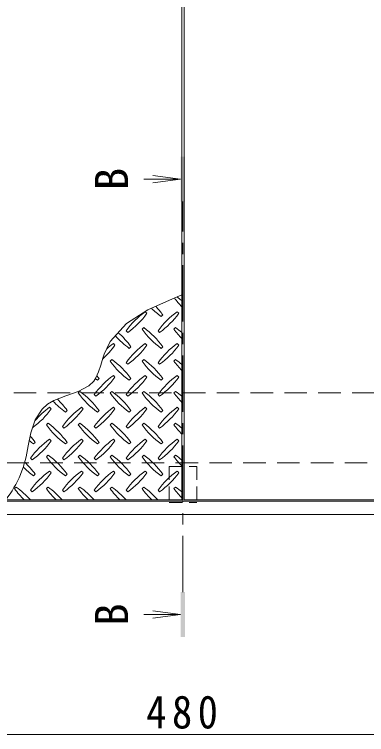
# Model space of a CAD drawing. Units: millimetres at full size, sheet at 1:10; details may follow other scales. Extents: x -2620 to 2742, y -1962 to 1669.
# Drawn here: x -1520 to -1208, y -118 to 521 of the extents above; entities that cross this region are included whole.
import ezdxf
from ezdxf.enums import TextEntityAlignment as Align

# ---------------------------------------------------------------- set-up
doc = ezdxf.new("R2010")
doc.units = ezdxf.units.MM
doc.header["$LTSCALE"] = 10
for name, pattern in [('CHAIN1', [8, 5, -1, 1, -1]), ('DASHED1', [1.8, 1.2, -0.6]), ('DASHED2', [3, 2, -1])]:
    doc.linetypes.add(name, pattern=pattern)
for name, color, linetype, lineweight in [('0-1', 2, 'DASHED2', 9), ('0-2', 3, 'Continuous', 9), ('0-3', 2, 'Continuous', 9), ('0-5', 4, 'Continuous', 9), ('0-9', 134, 'Continuous', 5), ('0-F', 7, 'Continuous', 9)]:
    doc.layers.add(name, color=color, linetype=linetype, lineweight=lineweight)
doc.styles.add('ＭＳ ゴシック', font='')
doc.styles.get('ＭＳ ゴシック').set_extended_font_data('MS Gothic')

msp = doc.modelspace()

# ---------------------------------------------------------------- linework, layer by layer
at = {"layer": '0-1'}
for p, q in [((-2120.86, 185.35), (-620.86, 185.35)), ((-967.36, 123.35), (-2179.86, 123.35))]:
    msp.add_line(p, q, dxfattribs=at)
at = {"layer": '0-2'}
for p, q in [((-1369.86, 1280.35), (-1369.86, 90.35)), ((-1774.36, 90.35), (-1371.86, 90.35)), ((-1369.86, 90.35), (-967.36, 90.35))]:
    msp.add_line(p, q, dxfattribs=at)
msp.add_lwpolyline([(-1371.86, 90.35), (-1371.86, 1280.35), (-1774.36, 1280.35)], dxfattribs=at)
at = {"layer": '0-3'}
for p, q in [((-561.86, 89.35), (-2179.86, 89.35)), ((-549.86, 77.35), (-2191.86, 77.35))]:
    msp.add_line(p, q, dxfattribs=at)
at = {"layer": '0-5'}
for p, q in [((-1372.86, 375.11), (-1397.65, 378.37)), ((-1372.86, 375.11), (-1405.63, 375.11)), ((-1372.86, 375.11), (-1397.65, 371.85)), ((-1372.86, -11.42), (-1405.63, -11.42)), ((-1372.86, -11.42), (-1397.65, -8.16)), ((-1372.86, -11.42), (-1397.65, -14.69))]:
    msp.add_line(p, q, dxfattribs=at)
at = {"layer": '0-5', "linetype": 'CHAIN1'}
msp.add_line((-1370.86, 8.58), (-1370.86, 355.11), dxfattribs=at)
at = {"layer": '0-5', "color": 7, "linetype": 'DASHED1'}
for p, q in [((-1383.16, 120.15), (-1358.56, 120.15)), ((-1358.56, 120.15), (-1358.56, 88.15))]:
    msp.add_line(p, q, dxfattribs=at)
msp.add_lwpolyline([(-1383.16, 120.15), (-1383.16, 88.15), (-1358.56, 88.15)], dxfattribs=at)
at = {"layer": '0-5'}
for points in [[(-1368.86, 395.11), (-1372.86, 395.11), (-1368.86, 355.11), (-1372.86, 355.11)], [(-1372.86, -31.42), (-1368.86, -31.42), (-1372.86, 8.58), (-1368.86, 8.58)]]:
    msp.add_solid(points, dxfattribs=at)
at = {"layer": '0-9'}
for p, q in [((-1402.82, 255.97), (-1404.23, 257.39)), ((-1374.53, 255.97), (-1375.95, 257.39)), ((-1390.09, 253.14), (-1388.67, 254.56)), ((-1405.64, 243.24), (-1407.06, 241.83)), ((-1377.36, 243.24), (-1378.77, 241.83)), ((-1421.2, 240.42), (-1419.79, 239)), ((-1392.92, 240.42), (-1391.5, 239)), ((-1431.1, 227.69), (-1432.51, 229.1)), ((-1418.37, 224.86), (-1416.96, 226.27)), ((-1402.82, 227.69), (-1404.23, 229.1)), ((-1390.09, 224.86), (-1388.67, 226.27)), ((-1374.53, 227.69), (-1375.95, 229.1)), ((-1433.93, 214.96), (-1435.34, 213.55)), ((-1421.2, 212.13), (-1419.79, 210.72)), ((-1405.64, 214.96), (-1407.06, 213.55)), ((-1392.92, 212.13), (-1391.5, 210.72)), ((-1377.36, 214.96), (-1378.77, 213.55)), ((-1431.1, 199.4), (-1432.51, 200.82)), ((-1402.82, 199.4), (-1404.23, 200.82)), ((-1374.53, 199.4), (-1375.95, 200.82)), ((-1446.66, 196.57), (-1445.24, 197.99)), ((-1418.37, 196.57), (-1416.96, 197.99)), ((-1390.09, 196.57), (-1388.67, 197.99)), ((-1462.21, 186.68), (-1463.63, 185.26)), ((-1433.93, 186.68), (-1435.34, 185.26)), ((-1405.64, 186.68), (-1407.06, 185.26)), ((-1377.36, 186.68), (-1378.77, 185.26)), ((-1449.49, 183.85), (-1448.07, 182.43)), ((-1421.2, 183.85), (-1419.79, 182.43)), ((-1392.92, 183.85), (-1391.5, 182.43)), ((-1487.67, 171.12), (-1489.08, 172.53)), ((-1474.94, 168.29), (-1473.53, 169.7)), ((-1459.38, 171.12), (-1460.8, 172.53)), ((-1446.66, 168.29), (-1445.24, 169.7)), ((-1431.1, 171.12), (-1432.51, 172.53)), ((-1418.37, 168.29), (-1416.96, 169.7)), ((-1402.82, 171.12), (-1404.23, 172.53)), ((-1390.09, 168.29), (-1388.67, 169.7)), ((-1374.53, 171.12), (-1375.95, 172.53)), ((-1490.5, 158.39), (-1491.91, 156.98)), ((-1477.77, 155.56), (-1476.36, 154.15)), ((-1462.21, 158.39), (-1463.63, 156.98)), ((-1449.49, 155.56), (-1448.07, 154.15)), ((-1433.93, 158.39), (-1435.34, 156.98)), ((-1421.2, 155.56), (-1419.79, 154.15)), ((-1405.64, 158.39), (-1407.06, 156.98)), ((-1392.92, 155.56), (-1391.5, 154.15)), ((-1377.36, 158.39), (-1378.77, 156.98)), ((-1503.23, 140.01), (-1501.81, 141.42)), ((-1487.67, 142.83), (-1489.08, 144.25)), ((-1474.94, 140.01), (-1473.53, 141.42)), ((-1459.38, 142.83), (-1460.8, 144.25)), ((-1446.66, 140.01), (-1445.24, 141.42)), ((-1431.1, 142.83), (-1432.51, 144.25)), ((-1418.37, 140.01), (-1416.96, 141.42)), ((-1402.82, 142.83), (-1404.23, 144.25)), ((-1390.09, 140.01), (-1388.67, 141.42)), ((-1374.53, 142.83), (-1375.95, 144.25)), ((-1490.5, 130.11), (-1491.91, 128.69)), ((-1462.21, 130.11), (-1463.63, 128.69)), ((-1433.93, 130.11), (-1435.34, 128.69)), ((-1405.64, 130.11), (-1407.06, 128.69)), ((-1377.36, 130.11), (-1378.77, 128.69)), ((-1506.05, 127.28), (-1504.64, 125.86)), ((-1477.77, 127.28), (-1476.36, 125.86)), ((-1449.49, 127.28), (-1448.07, 125.86)), ((-1421.2, 127.28), (-1419.79, 125.86)), ((-1392.92, 127.28), (-1391.5, 125.86)), ((-1487.67, 114.55), (-1489.08, 115.96)), ((-1459.38, 114.55), (-1460.8, 115.96)), ((-1431.1, 114.55), (-1432.51, 115.96)), ((-1402.82, 114.55), (-1404.23, 115.96)), ((-1374.53, 114.55), (-1375.95, 115.96)), ((-1503.23, 111.72), (-1501.81, 113.14)), ((-1474.94, 111.72), (-1473.53, 113.14)), ((-1446.66, 111.72), (-1445.24, 113.14)), ((-1418.37, 111.72), (-1416.96, 113.14)), ((-1390.09, 111.72), (-1388.67, 113.14)), ((-1518.78, 101.82), (-1520.2, 100.41)), ((-1506.05, 98.99), (-1504.64, 97.58)), ((-1490.5, 101.82), (-1491.91, 100.41)), ((-1477.77, 98.99), (-1476.36, 97.58)), ((-1462.21, 101.82), (-1463.63, 100.41)), ((-1449.49, 98.99), (-1448.07, 97.58)), ((-1433.93, 101.82), (-1435.34, 100.41)), ((-1421.2, 98.99), (-1419.79, 97.58)), ((-1405.64, 101.82), (-1407.06, 100.41)), ((-1392.92, 98.99), (-1391.5, 97.58)), ((-1377.36, 101.82), (-1378.77, 100.41))]:
    msp.add_line(p, q, dxfattribs=at)
msp.add_lwpolyline([(-1371.86, 272.27), (-1380.14, 268.94), (-1401.89, 258.98), (-1420.85, 246.81), (-1435.25, 231.04), (-1440.83, 219.68), (-1441.97, 216.2), (-1443.74, 210.06), (-1445.63, 204.06), (-1448.07, 198.59), (-1449.92, 195.81), (-1454.2, 191.7), (-1463.8, 186.59), (-1474.77, 182.7), (-1485.45, 178.51), (-1490.85, 175.35), (-1495.69, 170.97), (-1501.77, 161.35), (-1505.72, 149.76), (-1508.07, 138.34)], dxfattribs=at)
for centre, radius, start, end in [((-1319.73, 312.19), 72.5, 215.94795, 224.0249), ((-1419.43, 212.48), 72.5, 48.99213, 53.25279), ((-1447.72, 212.48), 72.5, 35.47258, 43.25978), ((-1362.16, 198.34), 72.5, 125.47256, 144.5273), ((-1461.86, 298.04), 72.5, 305.47272, 324.5273), ((-1348.02, 312.19), 72.5, 225.57452, 234.5273), ((-1333.87, 198.34), 72.5, 125.47256, 144.5273), ((-1433.58, 298.04), 72.5, 305.47272, 324.5273), ((-1447.72, 184.2), 72.5, 35.47258, 54.5273), ((-1419.43, 184.2), 72.5, 48.99213, 54.5273), ((-1476, 184.2), 72.5, 35.47258, 48.77962), ((-1348.02, 283.9), 72.5, 215.47272, 234.5273), ((-1319.73, 283.9), 72.5, 215.47272, 224.0249), ((-1376.3, 283.9), 72.5, 221.35275, 234.5273), ((-1490.14, 269.76), 72.5, 311.38763, 324.5273), ((-1390.44, 170.06), 72.5, 125.47256, 131.59831), ((-1362.16, 170.06), 72.5, 125.47256, 144.5273), ((-1461.86, 269.76), 72.5, 305.47272, 324.5273), ((-1333.87, 170.06), 72.5, 125.47256, 144.5273), ((-1433.58, 269.76), 72.5, 305.47272, 324.5273), ((-1376.3, 255.62), 72.5, 215.47272, 234.5273), ((-1476, 155.92), 72.5, 35.47258, 54.5273), ((-1348.02, 255.62), 72.5, 215.47272, 234.5273), ((-1447.72, 155.92), 72.5, 35.47258, 54.5273), ((-1319.73, 255.62), 72.5, 215.47272, 224.0249), ((-1419.43, 155.92), 72.5, 48.99213, 54.5273), ((-1390.44, 141.77), 72.5, 125.47256, 144.5273), ((-1490.14, 241.48), 72.5, 305.47272, 324.5273), ((-1504.29, 155.92), 72.5, 35.47258, 38.03572), ((-1362.16, 141.77), 72.5, 125.47256, 144.5273), ((-1461.86, 241.48), 72.5, 305.47272, 324.5273), ((-1333.87, 141.77), 72.5, 125.47256, 144.5273), ((-1433.58, 241.48), 72.5, 305.47272, 324.5273), ((-1404.58, 255.62), 72.5, 232.70831, 234.5273), ((-1504.29, 127.63), 72.5, 35.47258, 54.5273), ((-1476, 127.63), 72.5, 35.47258, 54.5273), ((-1447.72, 127.63), 72.5, 35.47258, 54.5273), ((-1419.43, 127.63), 72.5, 48.99213, 54.5273), ((-1532.57, 127.63), 72.5, 35.47258, 45.99713), ((-1404.58, 227.33), 72.5, 215.47272, 234.5273), ((-1376.3, 227.33), 72.5, 215.47272, 234.5273), ((-1348.02, 227.33), 72.5, 215.47272, 234.5273), ((-1319.73, 227.33), 72.5, 215.47272, 224.0249), ((-1432.87, 227.33), 72.5, 222.74814, 234.5273), ((-1546.71, 213.19), 72.5, 306.00705, 324.5273), ((-1447.01, 113.49), 72.5, 125.47256, 139.2924), ((-1418.73, 113.49), 72.5, 125.47256, 144.52728), ((-1518.43, 213.19), 72.5, 305.47272, 324.5273), ((-1390.44, 113.49), 72.5, 125.47256, 144.52728), ((-1490.14, 213.19), 72.5, 305.47272, 324.5273), ((-1362.16, 113.49), 72.5, 125.47256, 144.52728), ((-1461.86, 213.19), 72.5, 305.47272, 324.5273), ((-1333.87, 113.49), 72.5, 125.47256, 144.5273), ((-1433.58, 213.19), 72.5, 305.47272, 324.5273), ((-1432.87, 199.05), 72.5, 215.47272, 234.5273), ((-1532.57, 99.35), 72.5, 35.47258, 54.5273), ((-1404.58, 199.05), 72.5, 215.47272, 234.5273), ((-1504.29, 99.35), 72.5, 35.47258, 54.5273), ((-1376.3, 199.05), 72.5, 215.47272, 234.5273), ((-1476, 99.35), 72.5, 35.47258, 54.5273), ((-1348.02, 199.05), 72.5, 215.47272, 234.5273), ((-1447.72, 99.35), 72.5, 35.47258, 54.5273), ((-1319.73, 199.05), 72.5, 215.47272, 224.0249), ((-1419.43, 99.35), 72.5, 48.99213, 54.5273), ((-1560.85, 99.35), 72.5, 35.47258, 41.1628), ((-1461.15, 199.05), 72.5, 230.65677, 234.5273), ((-1447.01, 85.21), 72.5, 125.47256, 144.5273), ((-1546.71, 184.91), 72.5, 305.47272, 324.5273), ((-1418.73, 85.21), 72.5, 125.47256, 144.5273), ((-1518.43, 184.91), 72.5, 305.47272, 324.5273), ((-1390.44, 85.21), 72.5, 125.47256, 144.5273), ((-1490.14, 184.91), 72.5, 305.47272, 324.5273), ((-1362.16, 85.21), 72.5, 125.47256, 144.5273), ((-1461.86, 184.91), 72.5, 305.47272, 324.5273), ((-1333.87, 85.21), 72.5, 125.47256, 144.5273), ((-1433.58, 184.91), 72.5, 305.47272, 324.5273), ((-1609.27, 152.1), 102.13, 322.79805, 352.25462), ((-1432.87, 170.77), 72.5, 215.47272, 234.5273), ((-1532.57, 71.06), 72.5, 35.47258, 54.5273), ((-1404.58, 170.77), 72.5, 215.47272, 234.5273), ((-1504.29, 71.06), 72.5, 35.47258, 54.5273), ((-1376.3, 170.77), 72.5, 215.47272, 234.5273), ((-1476, 71.06), 72.5, 35.47258, 54.5273), ((-1348.02, 170.77), 72.5, 215.47272, 234.5273), ((-1447.72, 71.06), 72.5, 35.47258, 54.5273), ((-1319.73, 170.77), 72.5, 215.47272, 224.0249), ((-1419.43, 71.06), 72.5, 48.99213, 54.5273), ((-1560.85, 71.06), 72.5, 35.47258, 46.69856), ((-1461.15, 170.77), 72.5, 224.94598, 234.5273), ((-1447.01, 56.92), 72.5, 125.47256, 144.5273), ((-1418.73, 56.92), 72.5, 125.47256, 144.5273), ((-1390.44, 56.92), 72.5, 125.47256, 144.5273), ((-1362.16, 56.92), 72.5, 125.47256, 144.5273), ((-1333.87, 56.92), 72.5, 125.47256, 144.5273), ((-1546.71, 156.62), 72.5, 305.47272, 324.5273), ((-1518.43, 156.62), 72.5, 305.47272, 324.5273), ((-1490.14, 156.62), 72.5, 305.47272, 324.5273), ((-1461.86, 156.62), 72.5, 305.47272, 324.5273), ((-1433.58, 156.62), 72.5, 305.47272, 324.5273), ((-1461.15, 142.48), 72.5, 215.47272, 225.97511), ((-1560.85, 42.78), 72.5, 41.00789, 54.5273), ((-1432.87, 142.48), 72.5, 215.47272, 225.97511), ((-1532.57, 42.78), 72.5, 41.00789, 54.5273), ((-1404.58, 142.48), 72.5, 215.47272, 225.97511), ((-1504.29, 42.78), 72.5, 41.00789, 54.5273), ((-1376.3, 142.48), 72.5, 215.47272, 225.97511), ((-1476, 42.78), 72.5, 41.00789, 54.5273), ((-1348.02, 142.48), 72.5, 215.47272, 225.97511), ((-1447.72, 42.78), 72.5, 41.00789, 54.5273), ((-1319.73, 142.48), 72.5, 215.47272, 224.0249), ((-1419.43, 42.78), 72.5, 48.99213, 54.5273)]:
    msp.add_arc(centre, radius, start, end, dxfattribs=at)
at = {"layer": '0-F'}
msp.add_line((-1610.86, -117.89), (-1130.86, -117.89), dxfattribs=at)

# ---------------------------------------------------------------- texts
at = {"layer": '0-5', "color": 2, "style": 'ＭＳ ゴシック'}
for p in [(-1410.73, 365.11), (-1410.73, -21.42)]:
    msp.add_text('B', height=29.33, rotation=90, dxfattribs=at).set_placement(p, align=Align.BOTTOM_LEFT)
at = {"layer": '0-F', "color": 2, "insert": (-1403.36, -112.89), "char_height": 29.33, "attachment_point": 7, "style": 'ＭＳ ゴシック'}
msp.add_mtext('\\T1.27;\\W0.9;480', dxfattribs=at)

doc.saveas('drawing.dxf')
